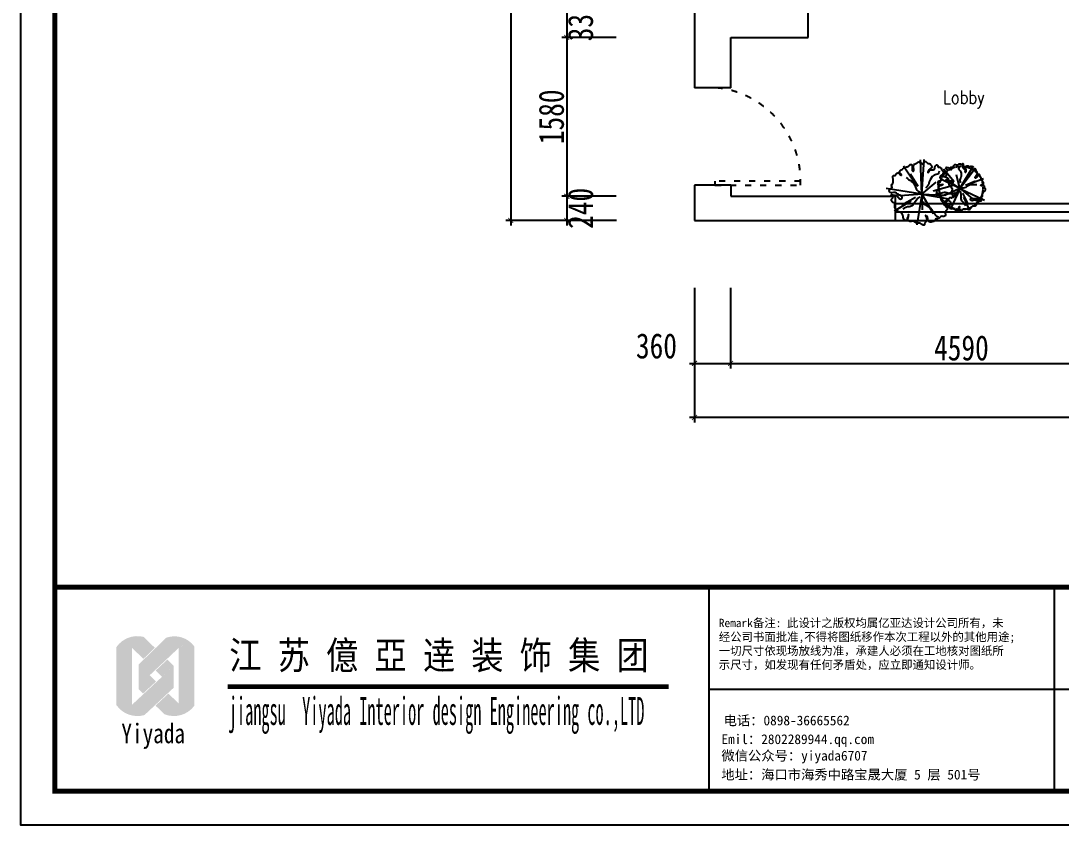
# Model space of a CAD drawing. Header units: millimetres. Extents: x -77055 to 331180, y -861586 to -491011.
# Drawn here: x -3613 to 6735, y -842693 to -834695 of the extents above; entities that cross this region are included whole.
import ezdxf

# ---------------------------------------------------------------- set-up
doc = ezdxf.new("R2010")
doc.units = ezdxf.units.MM
doc.header["$PDMODE"] = 3
doc.linetypes.add('ACAD_ISO03W100', pattern=[30, 12, -18])
doc.linetypes.add('M-HIDDEN', pattern=[1.875, 1.25, -0.625])
for name, color, linetype in [('0-01图框模板说明', 2, 'Continuous'), ('0-02图框细线', 136, 'Continuous'), ('06其他', 8, 'Continuous'), ('250', 250, 'Continuous'), ('DOOR【门】', 1, 'Continuous'), ('IEM-18Norm', 30, 'Continuous'), ('IFF-PLANTS', 86, 'Continuous'), ('PUB_TEXT', 7, 'Continuous'), ('TK', 7, 'Continuous')]:
    doc.layers.add(name, color=color, linetype=linetype)
doc.styles.add('_SIMPLEX', font='SIMPLEX.shx', dxfattribs={"width": 0.8})
doc.styles.add('DIM', font='simhei.ttf', dxfattribs={"width": 0.8})
doc.styles.add('H1', font='')
doc.styles.get("Standard").update_dxf_attribs({"font": 'simhei.ttf'})
doc.styles.get('H1').set_extended_font_data('SimSun')
doc.dimstyles.new('1-50', dxfattribs={"dimscale": 50, "dimtxt": 5, "dimasz": 1, "dimexe": 1, "dimexo": 0.1, "dimgap": 0.5, "dimtad": 1, "dimdec": 0, "dimdsep": 46, "dimtxsty": 'DIM', "dimblk": 'ARCHTICK', "dimcen": 4, "dimdle": 1, "dimclrd": 3, "dimclre": 3, "dimclrt": 1, "dimadec": 0, "dimazin": 0, "dimtfac": 1, "dimtdec": 0, "dimtmove": 2, "dimatfit": 3, "dimldrblk": 'DOT', "dimfxl": 15, "dimfxlon": 1, "dimarcsym": 0})

# ---------------------------------------------------------------- blocks, each defined once
blk = doc.blocks.new('_ArchTick')
at = {"color": 0, "linetype": 'ByBlock', "const_width": 0.15}
blk.add_lwpolyline([(-0.5, -0.5), (0.5, 0.5)], dxfattribs=at)
blk = doc.blocks.new('*D218')
at = {"layer": '250', "color": 3, "lineweight": -2}
for p, q in [((2307, -834530), (1767, -834530)), ((1817, -834480), (1817, -834910)), ((2307, -834860), (1767, -834860))]:
    blk.add_line(p, q, dxfattribs=at)
at = {"layer": 'Defpoints', "color": 0}
for p in [(2312, -834530), (1817, -834860), (2312, -834860)]:
    blk.add_point(p, dxfattribs=at)
at = {"layer": '250', "color": 3, "lineweight": -2, "xscale": 50, "yscale": 50, "zscale": 50}
for p, rotation in [((1817, -834530), 90), ((1817, -834860), 270)]:
    blk.add_blockref('_ArchTick', p, dxfattribs=dict(at, rotation=rotation))
at = {"layer": '250', "color": 1, "insert": (1955, -834695), "char_height": 250, "attachment_point": 5, "rotation": 90, "style": 'DIM'}
blk.add_mtext('330', dxfattribs=at)
blk = doc.blocks.new('_Dot')
at = {"color": 0, "linetype": 'ByBlock', "lineweight": -2}
blk.add_line((-0.5, 0), (-1, 0), dxfattribs=at)
at = {"color": 0, "linetype": 'ByBlock', "const_width": 0.5}
blk.add_lwpolyline([(-0.25, 0, 1), (0.25, 0, 1)], format="xyb", close=True, dxfattribs=at)
blk = doc.blocks.new('*D219')
at = {"layer": '250', "color": 3, "lineweight": -2}
for p, q in [((1817, -834810), (1817, -836490)), ((2307, -834860), (1767, -834860)), ((2307, -836440), (1767, -836440))]:
    blk.add_line(p, q, dxfattribs=at)
at = {"layer": 'Defpoints', "color": 0}
for p in [(2312, -834860), (1817, -836440), (2312, -836440)]:
    blk.add_point(p, dxfattribs=at)
at = {"layer": '250', "color": 3, "lineweight": -2, "xscale": 50, "yscale": 50, "zscale": 50}
for p, rotation in [((1817, -834860), 90), ((1817, -836440), 270)]:
    blk.add_blockref('_ArchTick', p, dxfattribs=dict(at, rotation=rotation))
at = {"layer": '250', "color": 1, "insert": (1665, -835650), "char_height": 250, "attachment_point": 5, "rotation": 90, "style": 'DIM'}
blk.add_mtext('1580', dxfattribs=at)
blk = doc.blocks.new('*D220')
at = {"layer": '250', "color": 3, "lineweight": -2}
for p, q in [((1817, -836390), (1817, -836730)), ((2307, -836440), (1767, -836440)), ((2312, -836680), (1767, -836680))]:
    blk.add_line(p, q, dxfattribs=at)
at = {"layer": 'Defpoints', "color": 0}
for p in [(2312, -836440), (1817, -836680), (2317, -836680)]:
    blk.add_point(p, dxfattribs=at)
at = {"layer": '250', "color": 3, "lineweight": -2, "xscale": 50, "yscale": 50, "zscale": 50}
for p, rotation in [((1817, -836440), 90), ((1817, -836680), 270)]:
    blk.add_blockref('_ArchTick', p, dxfattribs=dict(at, rotation=rotation))
at = {"layer": '250', "color": 1, "insert": (1955, -836560), "char_height": 250, "attachment_point": 5, "rotation": 90, "style": 'DIM'}
blk.add_mtext('240', dxfattribs=at)
blk = doc.blocks.new('*D221')
at = {"layer": '250', "color": 3, "lineweight": -2}
for p, q in [((3087, -837351), (3087, -838151)), ((3447, -837351), (3447, -838151)), ((3037, -838101), (3497, -838101))]:
    blk.add_line(p, q, dxfattribs=at)
at = {"layer": 'Defpoints', "color": 0}
for p in [(3447, -836876), (3087, -837116), (3447, -838101)]:
    blk.add_point(p, dxfattribs=at)
at = {"layer": '250', "color": 3, "lineweight": -2, "xscale": 50, "yscale": 50, "zscale": 50, "rotation": 180}
blk.add_blockref('_ArchTick', (3087, -838101), dxfattribs=at)
at = {"layer": '250', "color": 3, "lineweight": -2, "xscale": 50, "yscale": 50, "zscale": 50}
blk.add_blockref('_ArchTick', (3447, -838101), dxfattribs=at)
at = {"layer": '250', "color": 1, "insert": (2709, -837929), "char_height": 250, "attachment_point": 5, "style": 'DIM'}
blk.add_mtext('360', dxfattribs=at)
blk = doc.blocks.new('*D222')
at = {"layer": '250', "color": 3, "lineweight": -2}
for p, q in [((3447, -837351), (3447, -838151)), ((8037, -837351), (8037, -838151)), ((3397, -838101), (8087, -838101))]:
    blk.add_line(p, q, dxfattribs=at)
at = {"layer": 'Defpoints', "color": 0}
for p in [(3447, -836876), (8037, -836946), (8037, -838101)]:
    blk.add_point(p, dxfattribs=at)
at = {"layer": '250', "color": 3, "lineweight": -2, "xscale": 50, "yscale": 50, "zscale": 50, "rotation": 180}
blk.add_blockref('_ArchTick', (3447, -838101), dxfattribs=at)
at = {"layer": '250', "color": 3, "lineweight": -2, "xscale": 50, "yscale": 50, "zscale": 50}
blk.add_blockref('_ArchTick', (8037, -838101), dxfattribs=at)
at = {"layer": '250', "color": 1, "insert": (5742, -837949), "char_height": 250, "attachment_point": 5, "style": 'DIM'}
blk.add_mtext('4590', dxfattribs=at)
blk = doc.blocks.new('*D233')
at = {"layer": '250', "color": 3, "lineweight": -2}
for p, q in [((3087, -837889), (3087, -838689)), ((17357, -837889), (17357, -838689)), ((17407, -838639), (3037, -838639))]:
    blk.add_line(p, q, dxfattribs=at)
at = {"layer": 'Defpoints', "color": 0}
for p in [(3087, -837254), (17357, -837254), (3087, -838639)]:
    blk.add_point(p, dxfattribs=at)
at = {"layer": '250', "color": 3, "lineweight": -2, "xscale": 50, "yscale": 50, "zscale": 50, "rotation": 180}
blk.add_blockref('_ArchTick', (3087, -838639), dxfattribs=at)
at = {"layer": '250', "color": 3, "lineweight": -2, "xscale": 50, "yscale": 50, "zscale": 50}
blk.add_blockref('_ArchTick', (17357, -838639), dxfattribs=at)
at = {"layer": '250', "color": 1, "insert": (10222, -838488), "char_height": 250, "attachment_point": 5, "style": 'DIM'}
blk.add_mtext('14270', dxfattribs=at)
blk = doc.blocks.new('*D234')
at = {"layer": '250', "color": 3, "lineweight": -2}
for p, q in [((2011, -825215), (1211, -825215)), ((1261, -825165), (1261, -836730)), ((2011, -836680), (1211, -836680))]:
    blk.add_line(p, q, dxfattribs=at)
at = {"layer": 'Defpoints', "color": 0}
for p in [(2312, -825215), (1261, -836680), (2312, -836680)]:
    blk.add_point(p, dxfattribs=at)
at = {"layer": '250', "color": 3, "lineweight": -2, "xscale": 50, "yscale": 50, "zscale": 50}
for p, rotation in [((1261, -825215), 90), ((1261, -836680), 270)]:
    blk.add_blockref('_ArchTick', p, dxfattribs=dict(at, rotation=rotation))
at = {"layer": '250', "color": 1, "insert": (1111, -830948), "char_height": 250, "attachment_point": 5, "rotation": 90, "style": 'DIM'}
blk.add_mtext('11465', dxfattribs=at)
blk = doc.blocks.new('TREE')
at = {"color": 0, "linetype": 'ByBlock'}
for p, q in [((-28, 553), (-9, 216)), ((0, 0), (-426, 453)), ((-14, 124), (-37, 392)), ((-2, -2), (384, 367)), ((1, -2), (-184, 326)), ((0, 0), (-500, -310)), ((0, 0), (-473, -365)), ((0, 0), (-35, -318)), ((0, 0), (227, 147)), ((0, 0), (381, 26)), ((0, 0), (325, -339)), ((0, 0), (223, -298)), ((-580, -11), (-189, -11)), ((-146, -21), (-393, -29)), ((189, -548), (66, -191))]:
    blk.add_line(p, q, dxfattribs=at)
for points in [[(-533, 172, 0.048549), (-538, 162, 0.190472), (-538, 152, -0.10101), (-534, 136, 0.307962), (-529, 126, 0.265853), (-522, 125, -0.124573), (-499, 128, -0.175417), (-471, 113, -0.55537), (-474, 103, -0.151111), (-493, 103, 0.037801), (-513, 108, 0.126958), (-522, 108, 0.229316), (-545, 84, 0.16988), (-545, 59, -0.10766), (-541, 26, 0.160613), (-535, -45, -0.11842), (-527, -95, -0.101826), (-531, -107, 0.641425), (-505, -139, 0.023709), (-443, -97, -0.264906), (-413, -93, -0.527356), (-410, -108, -0.115062), (-453, -136, 0.153737), (-493, -166, 0.227692), (-497, -195, -0.107046), (-494, -249, 0.304489), (-478, -282, 0.118537), (-445, -292, -0.24455), (-417, -310, -0.401226), (-423, -336, 0.516312), (-423, -369, 0.207858), (-395, -376, -0.205707), (-373, -381, 0.042292), (-366, -398, 0.27872), (-293, -406, 0.371124), (-277, -369, -0.162146), (-276, -332, -0.092503), (-254, -296, -0.92822), (-245, -302, 0.045097), (-264, -338, 0.271844), (-261, -356, -0.045638), (-237, -394, -0.351087), (-245, -437, 0.267635), (-276, -481, 0.456302), (-255, -503, 0.224849), (-239, -495, -0.702819), (-221, -501, 0.36667), (-167, -517, -0.306593), (-116, -526, 0.365707), (-41, -531, 0.229267), (-32, -515, -0.531538), (-16, -505, 0.038694), (27, -520, 0.546027), (39, -510, 0.008428), (32, -472, -1.045168), (37, -471, 0.024954), (85, -536, 0.277631), (132, -553, 0.618575), (136, -539, 0.07332), (112, -501, -0.264636), (108, -484, -0.283668), (151, -475, 0.151544), (216, -478, 0.263252), (240, -456, -0.276965), (266, -432, -0.00619), (307, -424, 0.292035), (342, -392, 0.386467), (334, -377, -0.479561), (328, -327, -0.347201), (364, -322, 0.24097), (407, -324, 0.319278), (424, -297, -0.256097), (439, -262, 0.599235), (437, -247, 0.047891), (392, -236, -0.010419), (332, -226, -1.343777), (334, -221, -0.207946), (408, -227, 0.33552), (447, -221, 0.15502), (468, -176, -0.317336), (499, -144, 0.33213), (532, -107, 0.295355), (520, -83, -0.3785), (502, -32, 0.22719), (500, 14, 0.002774), (486, 38, -0.340727), (489, 58, 0.192143), (500, 81, 0.191783), (474, 155, 0.399061), (419, 160, -0.281864), (340, 151, -0.778653), (341, 160, 0.05714), (390, 169, 0.298226), (428, 213, -0.213147), (451, 252, 0.598277), (448, 281, 0.136008), (413, 299, -0.239617), (383, 322, 0.225446), (329, 367, -0.274678), (282, 414, 0.625959), (207, 429, -0.077436), (161, 385, -1.722769), (161, 389, 0.182225), (191, 427, -0.220662), (213, 451, 0.440558), (221, 473, 0.255848), (180, 500, 0.203833), (140, 487, -0.381368), (42, 488, 0.289099), (-77, 508, 0.098536), (-107, 488, -0.37499), (-148, 485, 0.295657), (-212, 490, 0.325049), (-226, 463, -0.444778), (-241, 442, -0.072527), (-280, 445, 0.724317), (-286, 435, 0.036145), (-225, 376, 0.245611), (-185, 367, -0.314344), (-138, 351, -0.471362), (-150, 307, -0.328571), (-187, 315, 0.165469), (-233, 341, -0.289587), (-308, 411, 0.485494), (-358, 433, 0.37279), (-379, 377, -0.569082), (-398, 355, 0.406999), (-425, 335, -0.196889), (-455, 288, -0.049165), (-529, 245, 0.519447), (-535, 215, -0.377457), (-533, 172, 3.957934)], [(15, 56, -0.10196), (60, 209, 0.275224), (55, 302, -0.168848), (27, 414, -2.224984)], [(-390, 62, -0.036231), (-288, 26, 0.185457), (-162, 20, -0.211068), (-43, 9, 0.149215), (0, 0, -8.760448)], [(487, -11, 0.172133), (370, 10, -0.196086), (205, 48, 0.316741), (120, 48, -11.613477)], [(-159, -464, 0.391732), (-139, -392, -0.180788), (-149, -315, -0.13994), (-84, -199, 0.260432), (-59, -111, -0.869243)], [(295, -451, 0.133517), (268, -402, 0.059364), (224, -366, -0.223064), (177, -290, 0.236418), (120, -204, -0.461399)]]:
    blk.add_lwpolyline(points, format="xyb", dxfattribs=at)
blk = doc.blocks.new('A$C54042851')
at = {"layer": 'PUB_TEXT', "color": 5, "style": '_SIMPLEX', "width": 0.8}
blk.add_text('Lobby', height=133.3, rotation=360, dxfattribs=at).set_placement((58, -2139))
blk = doc.blocks.new('A$C277C16EF')
at = {"layer": '06其他', "linetype": 'ByBlock'}
h = blk.add_hatch(color=7, dxfattribs=at)
h.set_gradient(color1=(255, 241, 220), color2=(255, 110, 0), rotation=45, tint=1, name='HEMISPHERICAL')
h.paths.add_polyline_path([(-27449, 1771), (-27449, 1763, -0.16489), (-27295, 1763), (-27180, 1654), (-27067, 1764), (-27179, 1872, 0.313173)])
h = blk.add_hatch(color=16, dxfattribs=at)
h.set_gradient(color1=(127, 0, 0), color2=(204, 0, 0), rotation=135, tint=1, name='INVHEMISPHERICAL')
h.paths.add_polyline_path([(-27227, 1599), (-27119, 1490), (-26828, 1764, -0.337042), (-26673, 1776, 0.33371), (-26953, 1864)])
h = blk.add_hatch(color=20, dxfattribs=at)
h.set_gradient(color1=(255, 63, 0), color2=(253, 236, 196), tint=1, name='HEMISPHERICAL')
h.paths.add_polyline_path([(-27449, 1194, 0.322561), (-27170, 1095, -0.167756), (-27295, 1196), (-27295, 1763, 0.16489), (-27449, 1763)])
h = blk.add_hatch(color=1, dxfattribs=at)
h.set_gradient(color1=(255, 0, 0), color2=(255, 127, 0), tint=1, name='INVHEMISPHERICAL')
h.paths.add_polyline_path([(-26673, 1776, 0.339601), (-26829, 1763), (-26829, 1210, -0.318809), (-26971, 1103, 0.343219), (-26673, 1189)])
h = blk.add_hatch(color=20, dxfattribs=at)
h.set_gradient(color1=(255, 63, 0), color2=(253, 236, 196), rotation=45, tint=1)
h.paths.add_polyline_path([(-27295, 1196, 0.167756), (-27170, 1095), (-26879, 1367), (-26879, 1584)])
h = blk.add_hatch(color=18, dxfattribs=at)
h.set_gradient(color1=(76, 0, 0), color2=(127, 0, 0), rotation=45, tint=1, name='CURVED')
h.paths.add_polyline_path([(-27227, 1599), (-27227, 1351), (-27184, 1309), (-27056, 1428)])
h = blk.add_hatch(color=11, dxfattribs=at)
h.set_gradient(color1=(254, 140, 88), color2=(97, 0, 2), rotation=45, tint=1, name='HEMISPHERICAL')
h.paths.add_polyline_path([(-27059, 1537), (-26995, 1476), (-26879, 1584), (-26943, 1646)])
h = blk.add_hatch(color=16, dxfattribs=at)
h.set_gradient(color1=(127, 0, 0), color2=(204, 0, 0), rotation=45, tint=1, name='CURVED')
h.paths.add_polyline_path([(-26829, 1210), (-26932, 1308), (-27060, 1189), (-26971, 1103, 0.318809)])
at = {"layer": '0-01图框模板说明', "color": 2, "const_width": 49}
blk.add_lwpolyline([(-338, 19745), (-338, 338), (-28062, 338), (-28062, 19745)], close=True, dxfattribs=at)
blk.add_lwpolyline([(-338, 2367), (-28066, 2367)], dxfattribs=at)
at = {"layer": '0-02图框细线'}
for p, q in [((-21553, 338), (-21553, 2367)), ((-18119, 327), (-18119, 2367)), ((-21553, 1352), (-338, 1352))]:
    blk.add_line(p, q, dxfattribs=at)
blk.add_lwpolyline([(0, 20083), (0, 0), (-28400, 0), (-28400, 20083)], close=True, dxfattribs=at)
at = {"layer": '0-02图框细线', "ltscale": 0.2, "const_width": 45}
blk.add_lwpolyline([(-26342, 1377), (-21957, 1377)], dxfattribs=at)
at = {"layer": '0-02图框细线'}
for s, insert, char_height, attachment_point in [('{\\fSimHei|b0|i0|c134|p2;Remark备注: 此设计之版权均属亿亚达设计公司所有，未\\P经公司书面批准,不得将图纸移作本次工程以外的其他用途;\\P一切尺寸依现场放线为准，承建人必须在工地核对图纸所\\P示尺寸，如发现有任何矛盾处，应立即通知设计师。}', (-21458, 1541), 83.12, 7), ('{\\fSimSun|b0|i0|c134|p2;电话：0898-36665562  }', (-21410, 1036), 96.98, 4), ('{\\fSimSun|b0|i0|c134|p2;Emil：2802289944.qq.com}', (-21432, 841), 96.98, 4), ('{\\fSimSun|b0|i0|c134|p2;微信公众号：yiyada6707}', (-21432, 677), 96.98, 4), ('{\\fSimSun|b0|i0|c134|p2;地址：海口市海秀中路宝晟大厦 5 层 501号}', (-21433, 497), 96.98, 4)]:
    blk.add_mtext(s, dxfattribs=dict(at, insert=insert, char_height=char_height, attachment_point=attachment_point))
at = {"layer": 'TK', "color": 150, "style": 'H1'}
for s, height, width, p in [('江 苏 億 亞 逹 装 饰 集 团', 277.07, 0.85, (-26327, 1551)), ('jiangsu  Yiyada Interior design Engineering co.,LTD', 277.07, 0.43, (-26331, 997)), ('Yiyada ', 194, 0.8, (-27400, 815))]:
    blk.add_text(s, height=height, dxfattribs=dict(at, width=width)).set_placement(p)

msp = doc.modelspace()

# ---------------------------------------------------------------- linework, layer by layer
at = {"layer": '250', "color": 7}
for p, q in [((3087.4, -827350.3), (3087.4, -835360.3)), ((4217.4, -834860.3), (4217.4, -834530.3)), ((3447.4, -835360.3), (3447.4, -834860.3)), ((3447.4, -834860.3), (4217.4, -834860.3)), ((3447.4, -835360.3), (3087.4, -835360.3)), ((3447.4, -836330.3), (3087.4, -836330.3)), ((3087.4, -836330.3), (3087.4, -836680.3)), ((3447.4, -836330.3), (3447.4, -836440.3)), ((3447.4, -836440.3), (5082.4, -836440.3)), ((5082.4, -836440.3), (5082.4, -836510.3)), ((5082.4, -836510.3), (5082.4, -836680.3)), ((3087.4, -836680.3), (5082.4, -836680.3))]:
    msp.add_line(p, q, dxfattribs=at)
at = {"layer": '250', "color": 8}
for p, q in [((5082.4, -836510.3), (8037.4, -836510.3)), ((5082.4, -836680.3), (8207.4, -836680.3))]:
    msp.add_line(p, q, dxfattribs=at)
at = {"layer": '250', "color": 1, "const_width": 20}
msp.add_lwpolyline([(5082.4, -836595.3), (8115.6, -836595.3), (8115.6, -834860.3)], dxfattribs=at)
at = {"layer": 'DOOR【门】', "color": 8, "linetype": 'ACAD_ISO03W100', "ltscale": 5}
msp.add_lwpolyline([(3291.1, -836330.3), (4141.1, -836330.3), (4141.1, -836290.3), (3291.1, -836290.3)], close=True, dxfattribs=at)
msp.add_arc((3212.9, -836285.9), 929.3, 357.26209, 84.86894, dxfattribs=at)
at = {"layer": 'IEM-18Norm', "linetype": 'M-HIDDEN', "ltscale": 0.2}
msp.add_circle((5738.9, -836357.7), 216.6, dxfattribs=at)

# ---------------------------------------------------------------- block references
at = {"color": 2, "ltscale": 100}
msp.add_blockref('A$C54042851', (5502.4, -833382.8), dxfattribs=at)
at = {"layer": '250', "color": 7}
msp.add_blockref('A$C277C16EF', (24786.8, -842692.8), dxfattribs=at)
at = {"layer": 'IFF-PLANTS'}
for p, xscale, yscale, zscale, rotation in [((5349.5, -836418.9), -0.5801032317129311, 0.5801032316987402, 0.580103231707317, 124.2149886194116), ((5727.8, -836361.1), 0.4350774237700274, 0.4350774237944277, 0.4350774237804879, 201.1796316250686)]:
    msp.add_blockref('TREE', p, dxfattribs=dict(at, xscale=xscale, yscale=yscale, zscale=zscale, rotation=rotation))

# ---------------------------------------------------------------- dimensions: what is measured, and where the dimension line sits
at = {"layer": '250', "color": 7}
for base, p1, p2, angle, picture, middle in [((1260.9, -836680.3), (2311.9, -825215.3), (2311.9, -836680.3), 270, '*D234', (1110.9, -830947.8)), ((1816.9, -836440.3), (2311.9, -834860.3), (2311.9, -836440.3), 270, '*D219', (1665.4, -835650.3)), ((8037.4, -838100.7), (3447.4, -836875.7), (8037.4, -836945.7), 180, '*D222', (5742.4, -837949.3))]:
    dim = msp.add_linear_dim(base=base, p1=p1, p2=p2, angle=angle, dimstyle='1-50', dxfattribs=at)
    dim.commit()
    dim.dimension.update_dxf_attribs({"geometry": picture, "text_midpoint": middle})
for base, p1, p2, angle, picture, middle in [((1816.9, -834860.3), (2311.9, -834530.3), (2311.9, -834860.3), 270, '*D218', (1955.1, -834695.3)), ((1816.9, -836680.3), (2311.9, -836440.3), (2316.9, -836680.3), 270, '*D220', (1955.1, -836560.3)), ((3447.4, -838100.7), (3087.4, -837115.7), (3447.4, -836875.7), 180, '*D221', (2708.6, -837929.1))]:
    dim = msp.add_linear_dim(base=base, p1=p1, p2=p2, angle=angle, dimstyle='1-50', dxfattribs=at)
    dim.commit()
    dim.dimension.update_dxf_attribs({"geometry": picture, "text_midpoint": middle, "dimtype": 160})
dim = msp.add_linear_dim(base=(3087.4, -838639.4), p1=(17357.4, -837253.9), p2=(3087.4, -837253.9), dimstyle='1-50', dxfattribs=at)
dim.commit()
dim.dimension.update_dxf_attribs({"geometry": '*D233', "text_midpoint": (10222.4, -838488)})

doc.saveas('drawing.dxf')
